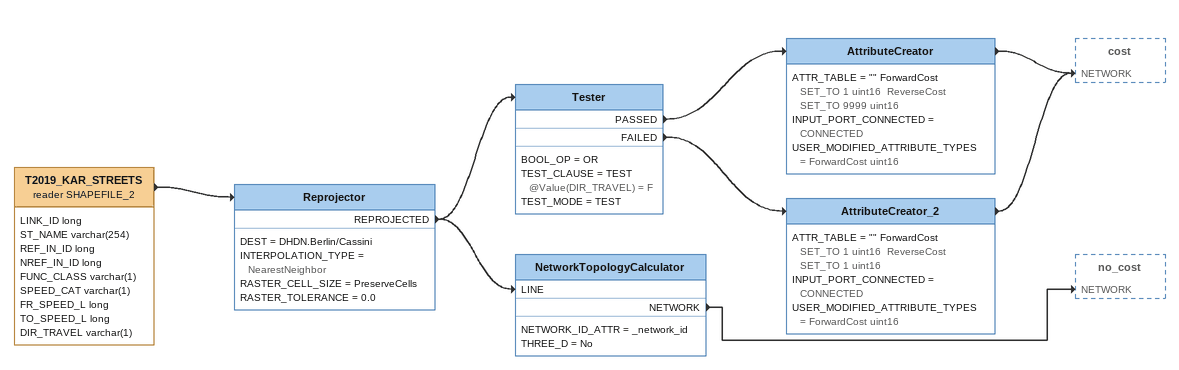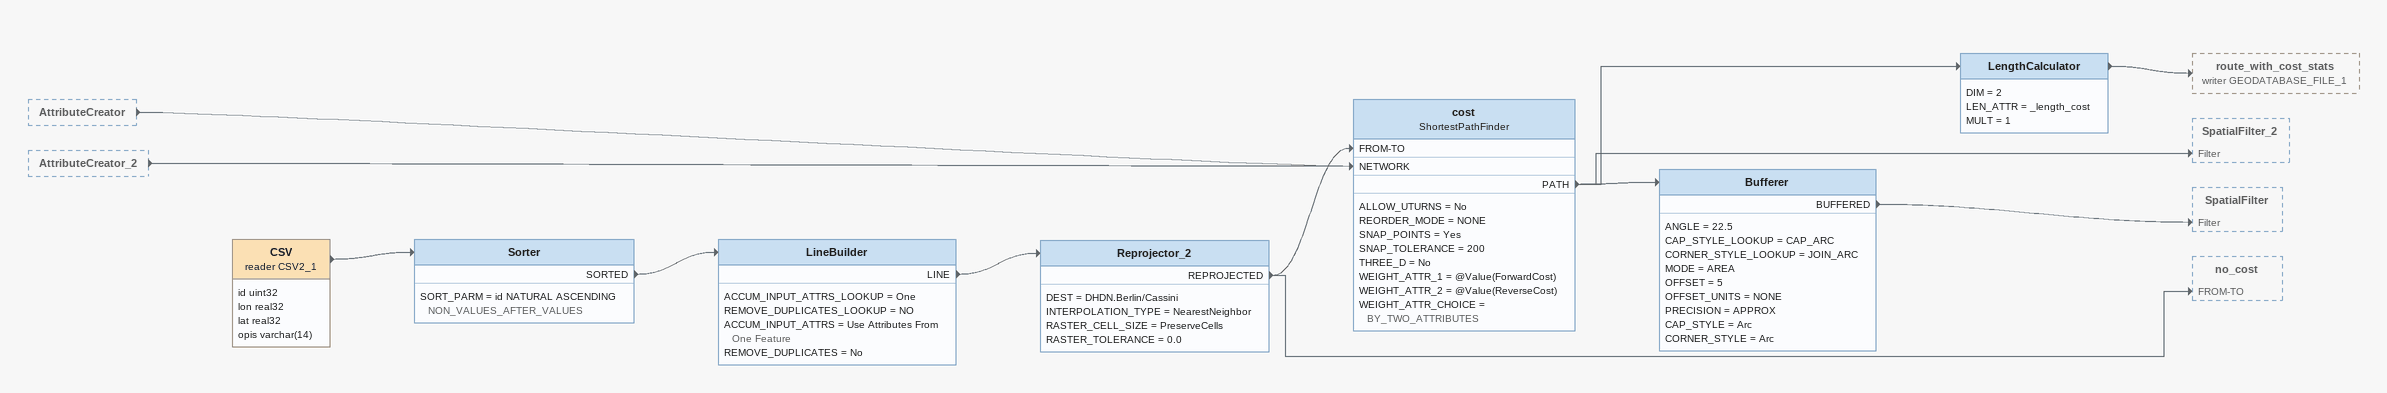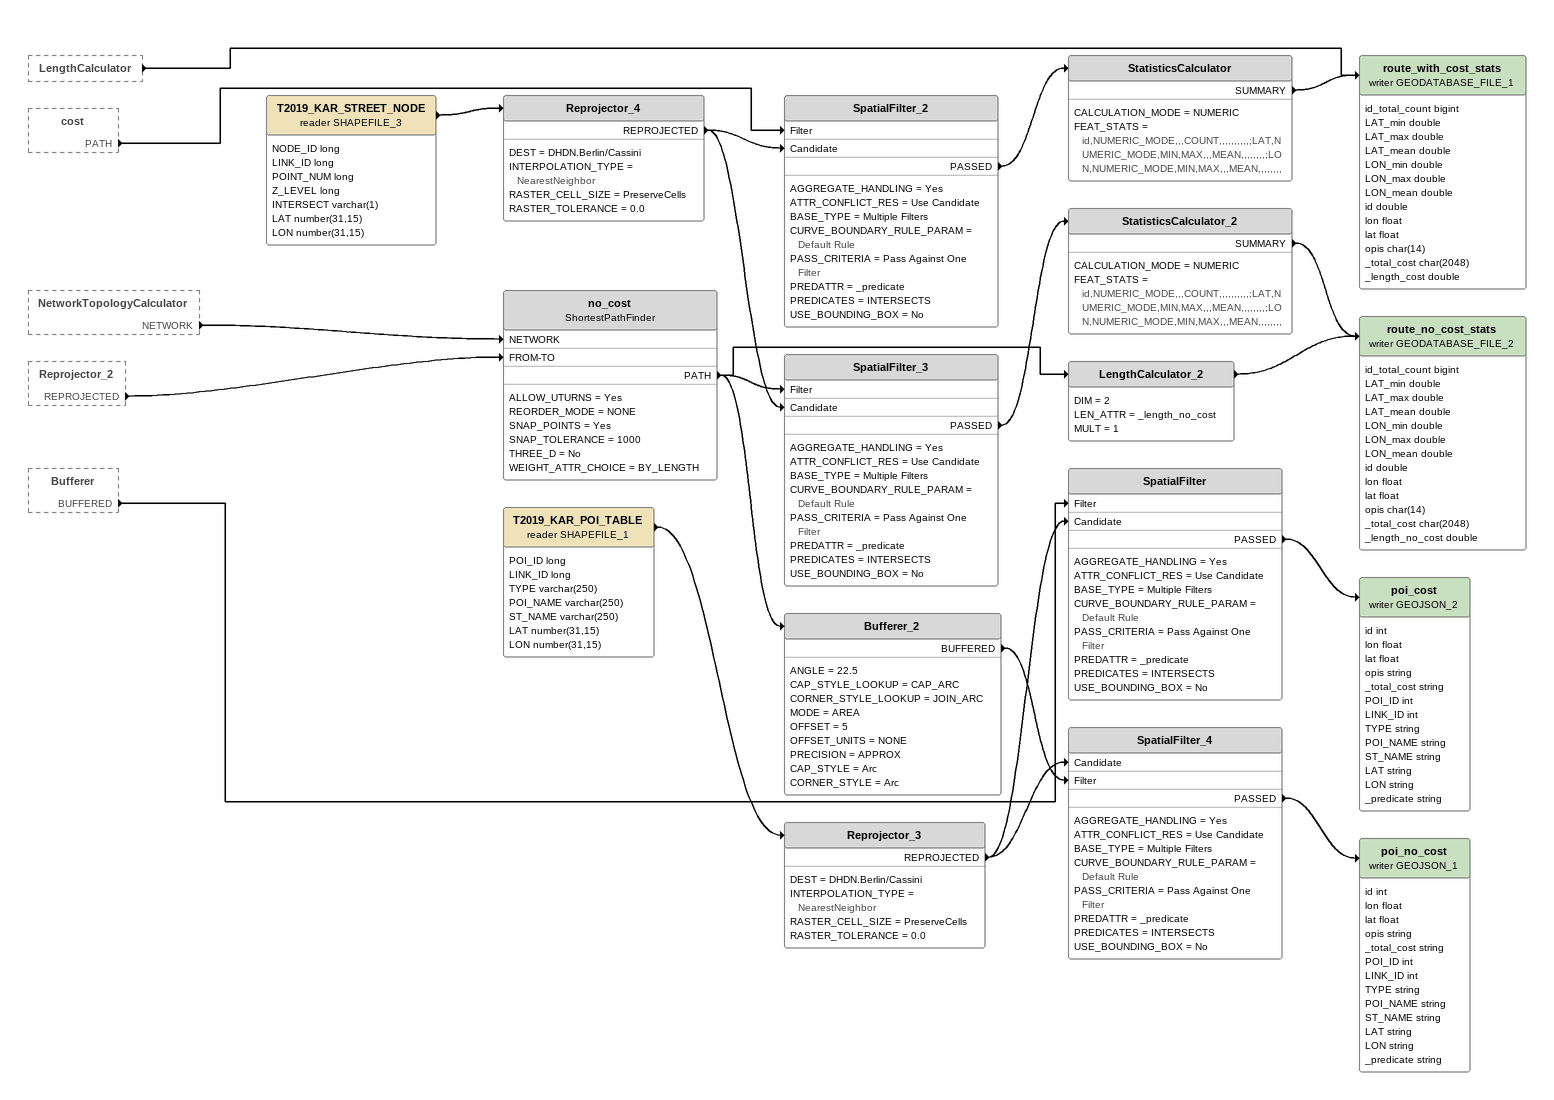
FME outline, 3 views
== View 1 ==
T2019_KAR_STREETS (reader SHAPEFILE_2)
    attributes: LINK_ID long, ST_NAME varchar(254), REF_IN_ID long, NREF_IN_ID long, FUNC_CLASS varchar(1), SPEED_CAT varchar(1), FR_SPEED_L long, TO_SPEED_L long, DIR_TRAVEL varchar(1)
    -> Reprojector
Reprojector
    DEST = DHDN.Berlin/Cassini
    INTERPOLATION_TYPE = NearestNeighbor
    RASTER_CELL_SIZE = PreserveCells
    RASTER_TOLERANCE = 0.0
    REPROJECTED -> NetworkTopologyCalculator [LINE]
    REPROJECTED -> Tester
Tester
    BOOL_OP = OR
    TEST_CLAUSE = TEST @Value(DIR_TRAVEL) = F
    TEST_MODE = TEST
    PASSED -> AttributeCreator
    FAILED -> AttributeCreator_2
AttributeCreator
    ATTR_TABLE = "" ForwardCost SET_TO 1 uint16  ReverseCost SET_TO 9999 uint16
    INPUT_PORT_CONNECTED = CONNECTED
    USER_MODIFIED_ATTRIBUTE_TYPES = ForwardCost uint16
    -> cost [NETWORK]
AttributeCreator_2
    ATTR_TABLE = "" ForwardCost SET_TO 1 uint16  ReverseCost SET_TO 1 uint16
    INPUT_PORT_CONNECTED = CONNECTED
    USER_MODIFIED_ATTRIBUTE_TYPES = ForwardCost uint16
    -> cost [NETWORK]
NetworkTopologyCalculator
    NETWORK_ID_ATTR = _network_id
    THREE_D = No
    NETWORK -> no_cost [NETWORK]

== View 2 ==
AttributeCreator [outside]
    -> cost [NETWORK]
AttributeCreator_2 [outside]
    -> cost [NETWORK]
CSV (reader CSV2_1)
    attributes: id uint32, lon real32, lat real32, opis varchar(14)
    -> Sorter
Sorter
    SORT_PARM = id NATURAL ASCENDING NON_VALUES_AFTER_VALUES
    SORTED -> LineBuilder
LineBuilder
    ACCUM_INPUT_ATTRS_LOOKUP = One
    REMOVE_DUPLICATES_LOOKUP = NO
    ACCUM_INPUT_ATTRS = Use Attributes From One Feature
    REMOVE_DUPLICATES = No
    LINE -> Reprojector_2
Reprojector_2
    DEST = DHDN.Berlin/Cassini
    INTERPOLATION_TYPE = NearestNeighbor
    RASTER_CELL_SIZE = PreserveCells
    RASTER_TOLERANCE = 0.0
    REPROJECTED -> no_cost [FROM-TO]
    REPROJECTED -> cost [FROM-TO]
cost: ShortestPathFinder
    ALLOW_UTURNS = No
    REORDER_MODE = NONE
    SNAP_POINTS = Yes
    SNAP_TOLERANCE = 200
    THREE_D = No
    WEIGHT_ATTR_1 = @Value(ForwardCost)
    WEIGHT_ATTR_2 = @Value(ReverseCost)
    WEIGHT_ATTR_CHOICE = BY_TWO_ATTRIBUTES
    PATH -> Bufferer
    PATH -> SpatialFilter_2 [Filter]
    PATH -> LengthCalculator
LengthCalculator
    DIM = 2
    LEN_ATTR = _length_cost
    MULT = 1
    -> route_with_cost_stats (writer GEODATABASE_FILE_1)
Bufferer
    ANGLE = 22.5
    CAP_STYLE_LOOKUP = CAP_ARC
    CORNER_STYLE_LOOKUP = JOIN_ARC
    MODE = AREA
    OFFSET = 5
    OFFSET_UNITS = NONE
    PRECISION = APPROX
    CAP_STYLE = Arc
    CORNER_STYLE = Arc
    BUFFERED -> SpatialFilter [Filter]

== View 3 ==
LengthCalculator [outside]
    -> route_with_cost_stats (writer GEODATABASE_FILE_1)
cost [outside]
    PATH -> SpatialFilter_2 [Filter]
NetworkTopologyCalculator [outside]
    NETWORK -> no_cost [NETWORK]
Reprojector_2 [outside]
    REPROJECTED -> no_cost [FROM-TO]
Bufferer [outside]
    BUFFERED -> SpatialFilter [Filter]
no_cost: ShortestPathFinder
    ALLOW_UTURNS = Yes
    REORDER_MODE = NONE
    SNAP_POINTS = Yes
    SNAP_TOLERANCE = 1000
    THREE_D = No
    WEIGHT_ATTR_CHOICE = BY_LENGTH
    PATH -> SpatialFilter_3 [Filter]
    PATH -> Bufferer_2
    PATH -> LengthCalculator_2
LengthCalculator_2
    DIM = 2
    LEN_ATTR = _length_no_cost
    MULT = 1
    -> route_no_cost_stats (writer GEODATABASE_FILE_2)
Bufferer_2
    ANGLE = 22.5
    CAP_STYLE_LOOKUP = CAP_ARC
    CORNER_STYLE_LOOKUP = JOIN_ARC
    MODE = AREA
    OFFSET = 5
    OFFSET_UNITS = NONE
    PRECISION = APPROX
    CAP_STYLE = Arc
    CORNER_STYLE = Arc
    BUFFERED -> SpatialFilter_4 [Filter]
T2019_KAR_STREET_NODE (reader SHAPEFILE_3)
    attributes: NODE_ID long, LINK_ID long, POINT_NUM long, Z_LEVEL long, INTERSECT varchar(1), LAT number(31,15), LON number(31,15)
    -> Reprojector_4
Reprojector_4
    DEST = DHDN.Berlin/Cassini
    INTERPOLATION_TYPE = NearestNeighbor
    RASTER_CELL_SIZE = PreserveCells
    RASTER_TOLERANCE = 0.0
    REPROJECTED -> SpatialFilter_2 [Candidate]
    REPROJECTED -> SpatialFilter_3 [Candidate]
SpatialFilter_2
    AGGREGATE_HANDLING = Yes
    ATTR_CONFLICT_RES = Use Candidate
    BASE_TYPE = Multiple Filters
    CURVE_BOUNDARY_RULE_PARAM = Default Rule
    PASS_CRITERIA = Pass Against One Filter
    PREDATTR = _predicate
    PREDICATES = INTERSECTS
    USE_BOUNDING_BOX = No
    PASSED -> StatisticsCalculator
StatisticsCalculator
    CALCULATION_MODE = NUMERIC
    FEAT_STATS = id,NUMERIC_MODE,,,COUNT,,,,,,,,,,;LAT,NUMERIC_MODE,MIN,MAX,,,MEAN,,,,,,,,;LON,NUMERIC_MODE,MIN,MAX,,,MEAN,,,,,,,,
    SUMMARY -> route_with_cost_stats (writer GEODATABASE_FILE_1)
route_with_cost_stats (writer GEODATABASE_FILE_1)
    attributes: id_total_count bigint, LAT_min double, LAT_max double, LAT_mean double, LON_min double, LON_max double, LON_mean double, id double, lon float, lat float, opis char(14), _total_cost char(2048), _length_cost double
SpatialFilter_3
    AGGREGATE_HANDLING = Yes
    ATTR_CONFLICT_RES = Use Candidate
    BASE_TYPE = Multiple Filters
    CURVE_BOUNDARY_RULE_PARAM = Default Rule
    PASS_CRITERIA = Pass Against One Filter
    PREDATTR = _predicate
    PREDICATES = INTERSECTS
    USE_BOUNDING_BOX = No
    PASSED -> StatisticsCalculator_2
StatisticsCalculator_2
    CALCULATION_MODE = NUMERIC
    FEAT_STATS = id,NUMERIC_MODE,,,COUNT,,,,,,,,,,;LAT,NUMERIC_MODE,MIN,MAX,,,MEAN,,,,,,,,;LON,NUMERIC_MODE,MIN,MAX,,,MEAN,,,,,,,,
    SUMMARY -> route_no_cost_stats (writer GEODATABASE_FILE_2)
route_no_cost_stats (writer GEODATABASE_FILE_2)
    attributes: id_total_count bigint, LAT_min double, LAT_max double, LAT_mean double, LON_min double, LON_max double, LON_mean double, id double, lon float, lat float, opis char(14), _total_cost char(2048), _length_no_cost double
T2019_KAR_POI_TABLE (reader SHAPEFILE_1)
    attributes: POI_ID long, LINK_ID long, TYPE varchar(250), POI_NAME varchar(250), ST_NAME varchar(250), LAT number(31,15), LON number(31,15)
    -> Reprojector_3
Reprojector_3
    DEST = DHDN.Berlin/Cassini
    INTERPOLATION_TYPE = NearestNeighbor
    RASTER_CELL_SIZE = PreserveCells
    RASTER_TOLERANCE = 0.0
    REPROJECTED -> SpatialFilter [Candidate]
    REPROJECTED -> SpatialFilter_4 [Candidate]
SpatialFilter
    AGGREGATE_HANDLING = Yes
    ATTR_CONFLICT_RES = Use Candidate
    BASE_TYPE = Multiple Filters
    CURVE_BOUNDARY_RULE_PARAM = Default Rule
    PASS_CRITERIA = Pass Against One Filter
    PREDATTR = _predicate
    PREDICATES = INTERSECTS
    USE_BOUNDING_BOX = No
    PASSED -> poi_cost (writer GEOJSON_2)
poi_cost (writer GEOJSON_2)
    attributes: id int, lon float, lat float, opis string, _total_cost string, POI_ID int, LINK_ID int, TYPE string, POI_NAME string, ST_NAME string, LAT string, LON string, _predicate string
SpatialFilter_4
    AGGREGATE_HANDLING = Yes
    ATTR_CONFLICT_RES = Use Candidate
    BASE_TYPE = Multiple Filters
    CURVE_BOUNDARY_RULE_PARAM = Default Rule
    PASS_CRITERIA = Pass Against One Filter
    PREDATTR = _predicate
    PREDICATES = INTERSECTS
    USE_BOUNDING_BOX = No
    PASSED -> poi_no_cost (writer GEOJSON_1)
poi_no_cost (writer GEOJSON_1)
    attributes: id int, lon float, lat float, opis string, _total_cost string, POI_ID int, LINK_ID int, TYPE string, POI_NAME string, ST_NAME string, LAT string, LON string, _predicate string
